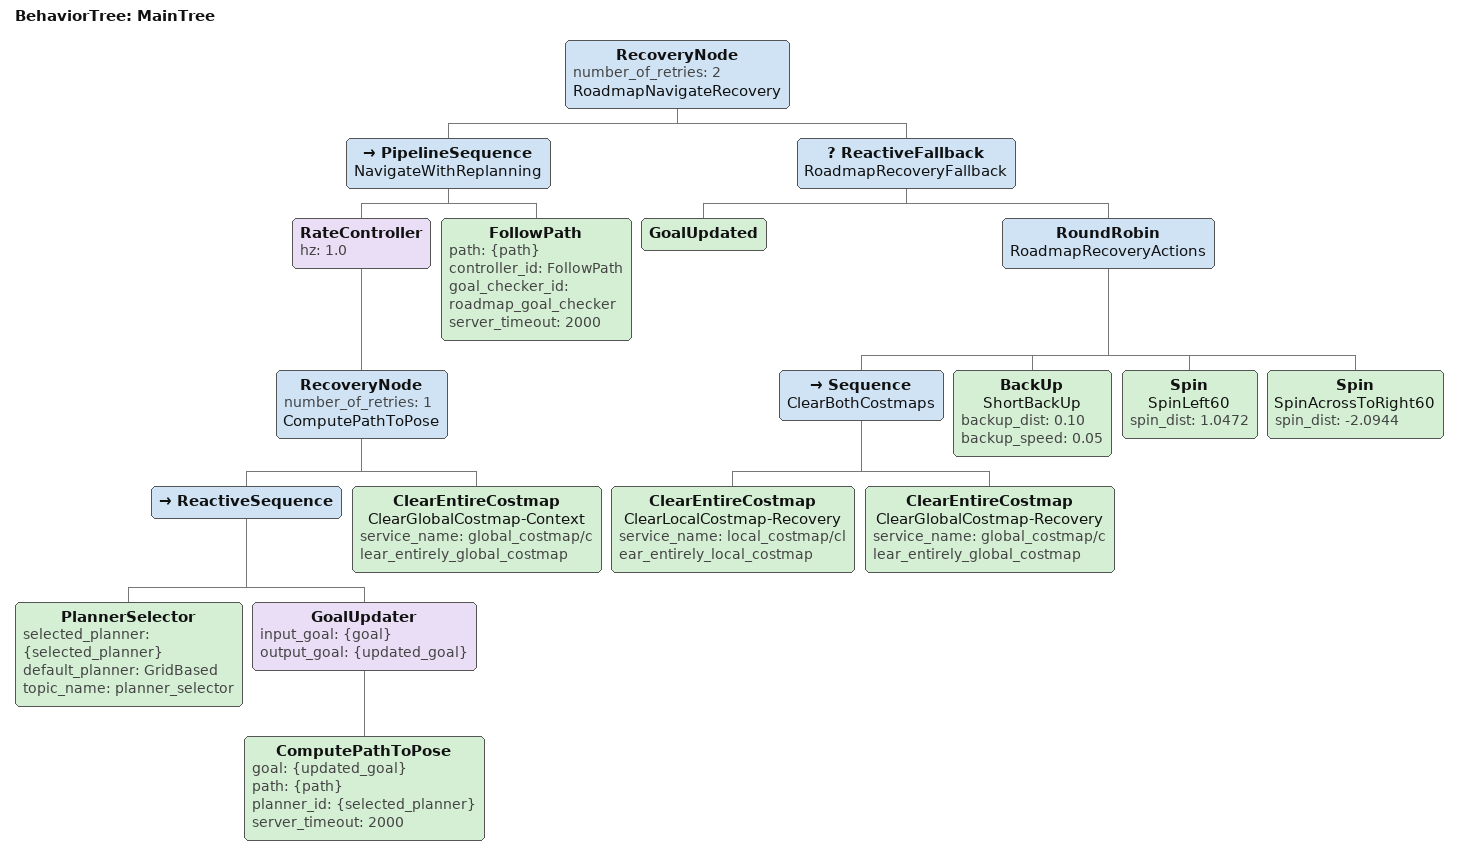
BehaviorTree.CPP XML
<root main_tree_to_execute="MainTree">
  <BehaviorTree ID="MainTree">
    <RecoveryNode number_of_retries="2" name="RoadmapNavigateRecovery">
      <PipelineSequence name="NavigateWithReplanning">
        <!-- Orange Pi 4A: 1Hz avoids saturating planner_server on a growing map. -->
        <RateController hz="1.0">
          <RecoveryNode number_of_retries="1" name="ComputePathToPose">
            <ReactiveSequence>
              <PlannerSelector selected_planner="{selected_planner}"
                default_planner="GridBased" topic_name="planner_selector"/>
              <GoalUpdater input_goal="{goal}" output_goal="{updated_goal}">
                <ComputePathToPose goal="{updated_goal}" path="{path}"
                  planner_id="{selected_planner}" server_timeout="2000"/>
              </GoalUpdater>
            </ReactiveSequence>
            <ClearEntireCostmap name="ClearGlobalCostmap-Context"
              service_name="global_costmap/clear_entirely_global_costmap"/>
          </RecoveryNode>
        </RateController>
        <FollowPath path="{path}" controller_id="FollowPath"
          goal_checker_id="roadmap_goal_checker" server_timeout="2000"/>
      </PipelineSequence>
      <ReactiveFallback name="RoadmapRecoveryFallback">
        <GoalUpdated/>
        <RoundRobin name="RoadmapRecoveryActions">
          <Sequence name="ClearBothCostmaps">
            <ClearEntireCostmap name="ClearLocalCostmap-Recovery"
              service_name="local_costmap/clear_entirely_local_costmap"/>
            <ClearEntireCostmap name="ClearGlobalCostmap-Recovery"
              service_name="global_costmap/clear_entirely_global_costmap"/>
          </Sequence>
          <BackUp name="ShortBackUp" backup_dist="0.10" backup_speed="0.05"/>
          <Spin name="SpinLeft60" spin_dist="1.0472"/>
          <Spin name="SpinAcrossToRight60" spin_dist="-2.0944"/>
        </RoundRobin>
      </ReactiveFallback>
    </RecoveryNode>
  </BehaviorTree>
</root>
